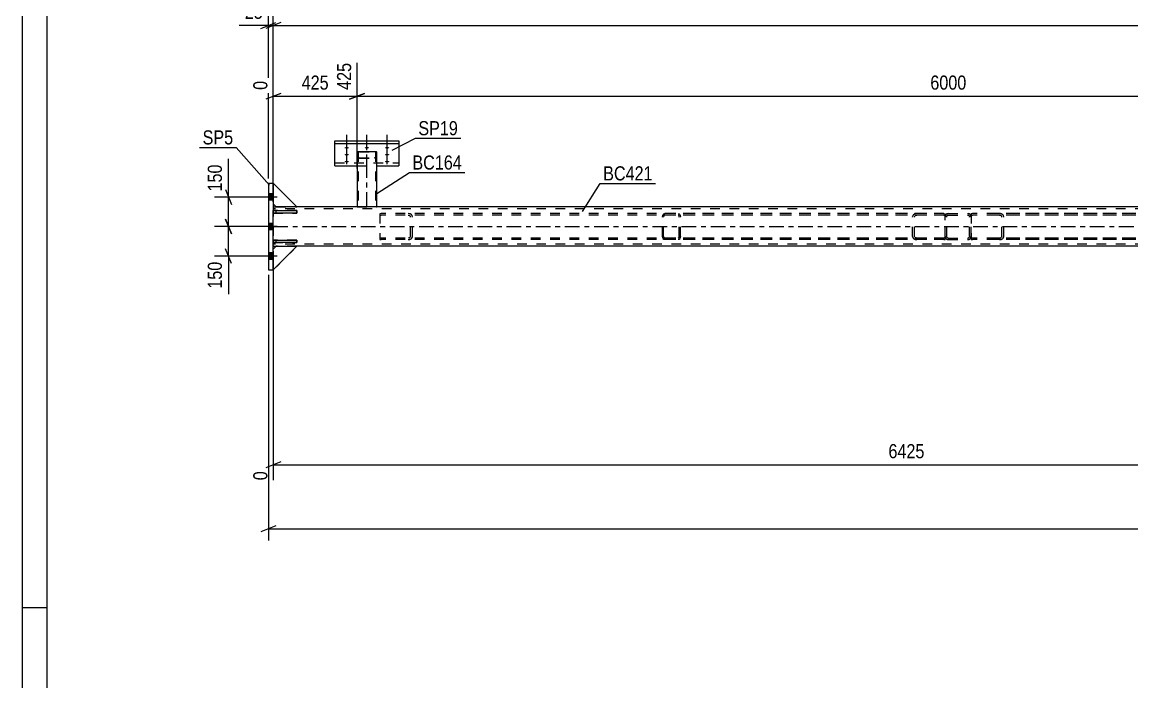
# Model space of a CAD drawing. Header units: millimetres. Extents: x -91 to 750, y -434 to 160.
# Drawn here: x -91 to 134.2, y -300.2 to -166.2 of the extents above; entities that cross this region are included whole.
import ezdxf

# ---------------------------------------------------------------- set-up
doc = ezdxf.new("R2010")
doc.units = ezdxf.units.MM
doc.linetypes.add('DXK_LINE_DOT2', pattern=[3.9198, 1.9599, -1.9599])
doc.linetypes.add('DXK_LINE_DOT3', pattern=[5.9187, 2.979, -0.9799, 0.9799, -0.9799])
doc.styles.add('Arial Narrow', font='ARIALN.TTF', dxfattribs={"height": 0.2})

# ---------------------------------------------------------------- blocks, each defined once
blk = doc.blocks.new('Unknown-761555327-1163')
at = {"color": 5, "linetype": 'Continuous'}
for p, q in [((-90.96, 159.88), (-90.96, -434.12)), ((-85.96, 154.88), (-85.96, -429.12)), ((-85.96, -285.12), (-90.96, -285.12))]:
    blk.add_line(p, q, dxfattribs=at)
blk = doc.blocks.new('Part-761555327-1535 - 1403')
at = {"color": 7, "linetype": 'DXK_LINE_DOT2'}
for p, q in [((-40, -212.32), (-39.4, -211.72)), ((-35.2, -211.72), (-40, -216.52)), ((-40, -216.52), (-40, -212.32)), ((-39.4, -211.72), (-35.2, -211.72))]:
    blk.add_line(p, q, dxfattribs=at)
blk = doc.blocks.new('Part-761555327-1538 - 1403')
at = {"color": 7, "linetype": 'DXK_LINE_DOT2'}
for p, q in [((-35.2, -203.72), (-40, -198.92)), ((-40, -198.92), (-40, -203.12)), ((-40, -203.12), (-39.4, -203.72)), ((-39.4, -203.72), (-35.2, -203.72))]:
    blk.add_line(p, q, dxfattribs=at)
blk = doc.blocks.new('Part-761555327-1507 - 1403')
at = {"color": 2, "linetype": 'Continuous'}
for p, q in [((-40, -203.72), (-39.4, -203.72)), ((587.64, -203.72), (-35.2, -203.72)), ((-40, -211.72), (-39.4, -211.72)), ((587.64, -211.72), (-35.2, -211.72))]:
    blk.add_line(p, q, dxfattribs=at)
at = {"color": 7, "linetype": 'DXK_LINE_DOT2'}
for p, q in [((-40, -203.72), (-40, -211.72)), ((587.64, -204.12), (-40, -204.12)), ((-35.2, -203.72), (-39.4, -203.72)), ((587.64, -211.32), (-40, -211.32)), ((-35.2, -211.72), (-39.4, -211.72))]:
    blk.add_line(p, q, dxfattribs=at)
at = {"color": 7, "linetype": 'DXK_LINE_DOT3'}
blk.add_line((-40, -207.72), (587.64, -207.72), dxfattribs=at)
blk = doc.blocks.new('Part-761555327-1617 - 1403')
at = {"color": 7, "linetype": 'DXK_LINE_DOT2'}
for p, q in [((-18.1, -205.08), (-18.36, -205.11)), ((-18.36, -205.11), (-18.36, -210.32)), ((-18.36, -205.46), (-18.27, -205.42)), ((-18.27, -205.42), (-18.1, -205.4)), ((92.63, -205.08), (-18.1, -205.08)), ((92.63, -205.4), (-18.1, -205.4)), ((-12.27, -205.12), (-12.61, -205.08)), ((-12.61, -205.4), (-12.44, -205.42)), ((-12.2, -205.59), (-12.17, -205.72)), ((-12.17, -209.72), (-12.17, -205.72)), ((-11.73, -205.72), (-11.8, -205.47)), ((-11.73, -209.72), (-11.73, -205.72)), ((-18.27, -210.01), (-18.36, -209.97)), ((-18.36, -210.32), (-18.1, -210.36)), ((-18.1, -210.04), (-18.27, -210.01)), ((92.63, -210.04), (-18.1, -210.04)), ((92.63, -210.36), (-18.1, -210.36)), ((-12.44, -210.01), (-12.61, -210.04)), ((-12.61, -210.36), (-12.27, -210.31)), ((-12.17, -209.72), (-12.2, -209.84)), ((-11.8, -209.96), (-11.73, -209.72))]:
    blk.add_line(p, q, dxfattribs=at)
for centre, radius, start, end in [((-12.54, -205.81), 0.401, 32.4105, 75.4453), ((-12.48, -205.9), 0.802, 32.4105, 75.4453), ((-12.54, -209.62), 0.401, 284.5547, 327.5896), ((-12.48, -209.53), 0.802, 284.5547, 327.5896)]:
    blk.add_arc(centre, radius, start, end, dxfattribs=at)
blk = doc.blocks.new('Part-761555327-1512 - 1403')
at = {"color": 7, "linetype": 'DXK_LINE_DOT2'}
for p, q in [((-35.2, -204.48), (-40, -204.48)), ((-40, -204.48), (-40, -204.96)), ((-39.4, -204.96), (-39.4, -204.48)), ((-35.2, -204.96), (-35.2, -204.48)), ((-40, -204.96), (-35.2, -204.96))]:
    blk.add_line(p, q, dxfattribs=at)
blk = doc.blocks.new('Part-761555327-1469 - 1403')
at = {"color": 2, "linetype": 'Continuous'}
for p, q in [((-27.5, -195.35), (-27.5, -190.3)), ((-27.5, -190.3), (-14.5, -190.3)), ((-14.5, -190.9), (-27.5, -190.9)), ((-14.5, -190.3), (-14.5, -195.35)), ((-27.5, -195.35), (-23, -195.35)), ((-19, -195.35), (-14.5, -195.35))]:
    blk.add_line(p, q, dxfattribs=at)
at = {"color": 7, "linetype": 'DXK_LINE_DOT2'}
for p, q in [((-27.5, -194.75), (-14.5, -194.75)), ((-23, -195.35), (-19, -195.35))]:
    blk.add_line(p, q, dxfattribs=at)
blk = doc.blocks.new('Part-761555327-1478 - 1403')
at = {"color": 2, "linetype": 'Continuous'}
for p, q in [((-35.2, -203.72), (-40, -198.92)), ((-40, -203.12), (-39.4, -203.72)), ((-35.2, -203.72), (-39.4, -203.72))]:
    blk.add_line(p, q, dxfattribs=at)
at = {"color": 7, "linetype": 'DXK_LINE_DOT2'}
blk.add_line((-40, -198.92), (-40, -203.12), dxfattribs=at)
blk = doc.blocks.new('Part-761555327-1481 - 1403')
at = {"color": 2, "linetype": 'Continuous'}
for p, q in [((-40, -212.32), (-39.4, -211.72)), ((-35.2, -211.72), (-40, -216.52)), ((-39.4, -211.72), (-35.2, -211.72))]:
    blk.add_line(p, q, dxfattribs=at)
at = {"color": 7, "linetype": 'DXK_LINE_DOT2'}
blk.add_line((-40, -216.52), (-40, -212.32), dxfattribs=at)
blk = doc.blocks.new('Part-761555327-1615 - 1403')
at = {"color": 7, "linetype": 'DXK_LINE_DOT2'}
for p, q in [((158.56, -205.08), (105.37, -205.08)), ((158.56, -205.4), (105.37, -205.4)), ((155.41, -205.47), (155.38, -205.72)), ((155.38, -209.72), (155.38, -205.72)), ((155.51, -205.26), (155.41, -205.47)), ((155.65, -205.12), (155.51, -205.26)), ((155.6, -205.72), (155.61, -205.59)), ((155.6, -209.72), (155.6, -205.72)), ((155.61, -205.59), (155.66, -205.49)), ((155.82, -205.08), (155.65, -205.12)), ((155.66, -205.49), (155.73, -205.42)), ((155.73, -205.42), (155.82, -205.4)), ((158.73, -205.12), (158.56, -205.08)), ((158.56, -205.4), (158.65, -205.42)), ((158.65, -205.42), (158.72, -205.49)), ((158.72, -205.49), (158.77, -205.59)), ((158.87, -205.26), (158.73, -205.12)), ((158.77, -205.59), (158.78, -205.72)), ((158.78, -209.72), (158.78, -205.72)), ((158.97, -205.47), (158.87, -205.26)), ((159, -205.72), (158.97, -205.47)), ((159, -209.72), (159, -205.72)), ((158.56, -210.04), (105.37, -210.04)), ((158.56, -210.36), (105.37, -210.36)), ((155.38, -209.72), (155.41, -209.96)), ((155.41, -209.96), (155.51, -210.17)), ((155.51, -210.17), (155.65, -210.31)), ((155.61, -209.84), (155.6, -209.72)), ((155.66, -209.94), (155.61, -209.84)), ((155.65, -210.31), (155.82, -210.36)), ((155.73, -210.01), (155.66, -209.94)), ((155.82, -210.04), (155.73, -210.01)), ((158.65, -210.01), (158.56, -210.04)), ((158.56, -210.36), (158.73, -210.31)), ((158.72, -209.94), (158.65, -210.01)), ((158.77, -209.84), (158.72, -209.94)), ((158.73, -210.31), (158.87, -210.17)), ((158.78, -209.72), (158.77, -209.84)), ((158.87, -210.17), (158.97, -209.96)), ((158.97, -209.96), (159, -209.72))]:
    blk.add_line(p, q, dxfattribs=at)
blk = doc.blocks.new('Part-761555327-1603 - 1403')
at = {"color": 2, "linetype": 'Continuous'}
for p, q in [((-23, -192.6), (-22.96, -192.54)), ((-23, -192.6), (-23, -203.72)), ((-22.96, -192.54), (-22.86, -192.49)), ((-22.86, -192.49), (-22.7, -192.45)), ((-22.7, -192.45), (-22.52, -192.44)), ((-22.52, -192.44), (-19.48, -192.44)), ((-19.48, -192.44), (-19.3, -192.45)), ((-19.3, -192.45), (-19.14, -192.49)), ((-19.14, -192.49), (-19.04, -192.54)), ((-19.04, -192.54), (-19, -192.6)), ((-19, -203.72), (-19, -192.6))]:
    blk.add_line(p, q, dxfattribs=at)
at = {"color": 7, "linetype": 'DXK_LINE_DOT2'}
for p, q in [((-22.96, -193.71), (-23, -193.64)), ((-22.74, -192.57), (-22.76, -192.6)), ((-22.76, -192.6), (-22.76, -203.72)), ((-22.76, -193.64), (-22.74, -193.68)), ((-22.69, -192.55), (-22.74, -192.57)), ((-22.61, -192.53), (-22.69, -192.55)), ((-22.52, -192.52), (-22.61, -192.53)), ((-22.52, -192.52), (-19.48, -192.52)), ((-19.39, -192.53), (-19.48, -192.52)), ((-19.31, -192.55), (-19.39, -192.53)), ((-19.26, -192.57), (-19.31, -192.55)), ((-19.24, -192.6), (-19.26, -192.57)), ((-19.26, -193.68), (-19.24, -193.64)), ((-19.24, -192.6), (-19.24, -203.72)), ((-19, -193.64), (-19.04, -193.71)), ((-22.86, -193.76), (-22.96, -193.71)), ((-22.7, -193.8), (-22.86, -193.76)), ((-22.74, -193.68), (-22.69, -193.7)), ((-22.52, -193.81), (-22.7, -193.8)), ((-22.69, -193.7), (-22.61, -193.72)), ((-22.61, -193.72), (-22.52, -193.73)), ((-22.52, -193.73), (-19.48, -193.73)), ((-22.52, -193.81), (-19.48, -193.81)), ((-19.48, -193.73), (-19.39, -193.72)), ((-19.3, -193.8), (-19.48, -193.81)), ((-19.39, -193.72), (-19.31, -193.7)), ((-19.31, -193.7), (-19.26, -193.68)), ((-19.14, -193.76), (-19.3, -193.8)), ((-19.04, -193.71), (-19.14, -193.76)), ((-23, -203.72), (-19, -203.72))]:
    blk.add_line(p, q, dxfattribs=at)
at = {"color": 7, "linetype": 'DXK_LINE_DOT3'}
blk.add_line((-21, -203.72), (-21, -193.12), dxfattribs=at)
blk = doc.blocks.new('Part-761555327-1539 - 1403')
at = {"color": 7, "linetype": 'DXK_LINE_DOT2'}
for p, q in [((-35.2, -203.72), (-40, -198.92)), ((-40, -198.92), (-40, -203.12)), ((-40, -203.12), (-39.4, -203.72)), ((-39.4, -203.72), (-35.2, -203.72))]:
    blk.add_line(p, q, dxfattribs=at)
blk = doc.blocks.new('Part-761555327-1536 - 1403')
at = {"color": 7, "linetype": 'DXK_LINE_DOT2'}
for p, q in [((-40, -212.32), (-39.4, -211.72)), ((-35.2, -211.72), (-40, -216.52)), ((-40, -216.52), (-40, -212.32)), ((-39.4, -211.72), (-35.2, -211.72))]:
    blk.add_line(p, q, dxfattribs=at)
blk = doc.blocks.new('Part-761555327-1509 - 1403')
at = {"color": 2, "linetype": 'Continuous'}
for p, q in [((-40, -210.48), (-35.2, -210.48)), ((-40, -210.96), (-40, -210.48)), ((-35.2, -210.96), (-40, -210.96)), ((-35.2, -210.48), (-35.2, -210.96))]:
    blk.add_line(p, q, dxfattribs=at)
at = {"color": 7, "linetype": 'DXK_LINE_DOT2'}
blk.add_line((-39.4, -210.96), (-39.4, -210.48), dxfattribs=at)
blk = doc.blocks.new('Part-761555327-1510 - 1403')
at = {"color": 2, "linetype": 'Continuous'}
for p, q in [((-40, -204.48), (-35.2, -204.48)), ((-40, -204.96), (-40, -204.48)), ((-35.2, -204.48), (-35.2, -204.96)), ((-35.2, -204.96), (-40, -204.96))]:
    blk.add_line(p, q, dxfattribs=at)
at = {"color": 7, "linetype": 'DXK_LINE_DOT2'}
blk.add_line((-39.4, -204.96), (-39.4, -204.48), dxfattribs=at)
blk = doc.blocks.new('Part-761555327-1511 - 1403')
at = {"color": 7, "linetype": 'DXK_LINE_DOT2'}
for p, q in [((-35.2, -210.48), (-40, -210.48)), ((-40, -210.48), (-40, -210.96)), ((-40, -210.96), (-35.2, -210.96)), ((-39.4, -210.96), (-39.4, -210.48)), ((-35.2, -210.96), (-35.2, -210.48))]:
    blk.add_line(p, q, dxfattribs=at)
blk = doc.blocks.new('Part-761555327-1560 - 1403')
at = {"color": 2, "linetype": 'Continuous'}
for p, q in [((-41, -198.92), (-41, -216.52)), ((-41, -198.92), (-40, -198.92)), ((-40, -198.92), (-40, -204.48)), ((-40, -210.48), (-40, -204.96)), ((-40, -216.52), (-40, -210.96)), ((-41, -216.52), (-40, -216.52))]:
    blk.add_line(p, q, dxfattribs=at)
at = {"color": 7, "linetype": 'DXK_LINE_DOT2'}
for p, q in [((-40, -204.48), (-40, -204.96)), ((-40, -210.96), (-40, -210.48))]:
    blk.add_line(p, q, dxfattribs=at)
blk = doc.blocks.new('Part-761555327-1517 - 1403')
at = {"color": 7, "linetype": 'DXK_LINE_DOT2'}
for p, q in [((39, -205.72), (39.03, -205.47)), ((39, -209.72), (39, -205.72)), ((39.03, -205.47), (39.13, -205.26)), ((39.13, -205.26), (39.27, -205.12)), ((39.24, -205.59), (39.22, -205.72)), ((39.22, -209.72), (39.22, -205.72)), ((39.29, -205.49), (39.24, -205.59)), ((39.27, -205.12), (39.44, -205.08)), ((39.36, -205.42), (39.29, -205.49)), ((39.44, -205.4), (39.36, -205.42)), ((96.1, -205.08), (39.44, -205.08)), ((96.1, -205.4), (39.44, -205.4)), ((42.19, -205.08), (42.35, -205.12)), ((42.27, -205.42), (42.19, -205.4)), ((42.34, -205.49), (42.27, -205.42)), ((42.39, -205.59), (42.34, -205.49)), ((42.35, -205.12), (42.5, -205.26)), ((42.41, -205.72), (42.39, -205.59)), ((42.41, -209.72), (42.41, -205.72)), ((42.5, -205.26), (42.59, -205.47)), ((42.59, -205.47), (42.63, -205.72)), ((42.63, -209.72), (42.63, -205.72)), ((89.8, -205.47), (89.73, -205.72)), ((89.73, -209.72), (89.73, -205.72)), ((90.17, -205.72), (90.21, -205.59)), ((90.17, -209.72), (90.17, -205.72)), ((90.61, -205.08), (90.28, -205.12)), ((90.45, -205.42), (90.61, -205.4)), ((96.1, -205.08), (96.36, -205.11)), ((96.1, -205.4), (96.27, -205.42)), ((96.27, -205.42), (96.36, -205.46)), ((96.36, -210.32), (96.36, -205.11)), ((39.03, -209.96), (39, -209.72)), ((39.13, -210.17), (39.03, -209.96)), ((39.27, -210.31), (39.13, -210.17)), ((39.22, -209.72), (39.24, -209.84)), ((39.24, -209.84), (39.29, -209.94)), ((39.44, -210.36), (39.27, -210.31)), ((39.29, -209.94), (39.36, -210.01)), ((39.36, -210.01), (39.44, -210.04)), ((96.1, -210.04), (39.44, -210.04)), ((96.1, -210.36), (39.44, -210.36)), ((42.19, -210.04), (42.27, -210.01)), ((42.35, -210.31), (42.19, -210.36)), ((42.27, -210.01), (42.34, -209.94)), ((42.34, -209.94), (42.39, -209.84)), ((42.5, -210.17), (42.35, -210.31)), ((42.39, -209.84), (42.41, -209.72)), ((42.59, -209.96), (42.5, -210.17)), ((42.63, -209.72), (42.59, -209.96)), ((89.73, -209.72), (89.8, -209.96)), ((90.21, -209.84), (90.17, -209.72)), ((90.28, -210.31), (90.61, -210.36)), ((90.61, -210.04), (90.45, -210.01)), ((96.27, -210.01), (96.1, -210.04)), ((96.1, -210.36), (96.36, -210.32)), ((96.36, -209.97), (96.27, -210.01))]:
    blk.add_line(p, q, dxfattribs=at)
for centre, radius, start, end in [((90.48, -205.9), 0.802, 104.5547, 147.5896), ((90.55, -205.81), 0.401, 104.5547, 147.5896), ((90.48, -209.53), 0.802, 212.4104, 255.4453), ((90.55, -209.62), 0.401, 212.4104, 255.4453)]:
    blk.add_arc(centre, radius, start, end, dxfattribs=at)
blk = doc.blocks.new('Bolt-761555327-1527 - 1403')
at = {"linetype": 'Continuous'}
for points in [[(-25.1, -191.57), (-25.01, -191.57), (-24.92, -191.58), (-24.84, -191.6), (-24.77, -191.62), (-24.72, -191.65), (-24.68, -191.67), (-24.66, -191.71), (-24.66, -191.74), (-24.68, -191.77), (-24.72, -191.8), (-24.77, -191.82), (-24.84, -191.84), (-24.92, -191.86), (-25.01, -191.87), (-25.1, -191.87), (-25.19, -191.87), (-25.28, -191.86), (-25.36, -191.84), (-25.43, -191.82), (-25.48, -191.8), (-25.52, -191.77), (-25.54, -191.74), (-25.54, -191.71), (-25.52, -191.67), (-25.48, -191.65), (-25.43, -191.62), (-25.36, -191.6), (-25.28, -191.58), (-25.19, -191.57)], [(-25.1, -192.97), (-25.01, -192.98), (-24.92, -192.99), (-24.84, -193), (-24.77, -193.02), (-24.72, -193.05), (-24.68, -193.08), (-24.66, -193.11), (-24.66, -193.14), (-24.68, -193.17), (-24.72, -193.2), (-24.77, -193.22), (-24.84, -193.25), (-24.92, -193.26), (-25.01, -193.27), (-25.1, -193.27), (-25.19, -193.27), (-25.28, -193.26), (-25.36, -193.25), (-25.43, -193.22), (-25.48, -193.2), (-25.52, -193.17), (-25.54, -193.14), (-25.54, -193.11), (-25.52, -193.08), (-25.48, -193.05), (-25.43, -193.02), (-25.36, -193), (-25.28, -192.99), (-25.19, -192.98)], [(-21, -191.57), (-20.91, -191.57), (-20.82, -191.58), (-20.74, -191.6), (-20.67, -191.62), (-20.62, -191.65), (-20.58, -191.67), (-20.56, -191.71), (-20.56, -191.74), (-20.58, -191.77), (-20.62, -191.8), (-20.67, -191.82), (-20.74, -191.84), (-20.82, -191.86), (-20.91, -191.87), (-21, -191.87), (-21.09, -191.87), (-21.18, -191.86), (-21.26, -191.84), (-21.33, -191.82), (-21.38, -191.8), (-21.42, -191.77), (-21.44, -191.74), (-21.44, -191.71), (-21.42, -191.67), (-21.38, -191.65), (-21.33, -191.62), (-21.26, -191.6), (-21.18, -191.58), (-21.09, -191.57)], [(-16.9, -191.57), (-16.81, -191.57), (-16.72, -191.58), (-16.64, -191.6), (-16.57, -191.62), (-16.52, -191.65), (-16.48, -191.67), (-16.46, -191.71), (-16.46, -191.74), (-16.48, -191.77), (-16.52, -191.8), (-16.57, -191.82), (-16.64, -191.84), (-16.72, -191.86), (-16.81, -191.87), (-16.9, -191.87), (-16.99, -191.87), (-17.08, -191.86), (-17.16, -191.84), (-17.23, -191.82), (-17.28, -191.8), (-17.32, -191.77), (-17.34, -191.74), (-17.34, -191.71), (-17.32, -191.67), (-17.28, -191.65), (-17.23, -191.62), (-17.16, -191.6), (-17.08, -191.58), (-16.99, -191.57)], [(-16.9, -192.97), (-16.81, -192.98), (-16.72, -192.99), (-16.64, -193), (-16.57, -193.02), (-16.52, -193.05), (-16.48, -193.08), (-16.46, -193.11), (-16.46, -193.14), (-16.48, -193.17), (-16.52, -193.2), (-16.57, -193.22), (-16.64, -193.25), (-16.72, -193.26), (-16.81, -193.27), (-16.9, -193.27), (-16.99, -193.27), (-17.08, -193.26), (-17.16, -193.25), (-17.23, -193.22), (-17.28, -193.2), (-17.32, -193.17), (-17.34, -193.14), (-17.34, -193.11), (-17.32, -193.08), (-17.28, -193.05), (-17.23, -193.02), (-17.16, -193), (-17.08, -192.99), (-16.99, -192.98)], [(-25.1, -194.38), (-25.01, -194.38), (-24.92, -194.39), (-24.84, -194.4), (-24.77, -194.43), (-24.72, -194.45), (-24.68, -194.48), (-24.66, -194.51), (-24.66, -194.54), (-24.68, -194.57), (-24.72, -194.6), (-24.77, -194.63), (-24.84, -194.65), (-24.92, -194.66), (-25.01, -194.67), (-25.1, -194.68), (-25.19, -194.67), (-25.28, -194.66), (-25.36, -194.65), (-25.43, -194.63), (-25.48, -194.6), (-25.52, -194.57), (-25.54, -194.54), (-25.54, -194.51), (-25.52, -194.48), (-25.48, -194.45), (-25.43, -194.43), (-25.36, -194.4), (-25.28, -194.39), (-25.19, -194.38)], [(-16.9, -194.38), (-16.81, -194.38), (-16.72, -194.39), (-16.64, -194.4), (-16.57, -194.43), (-16.52, -194.45), (-16.48, -194.48), (-16.46, -194.51), (-16.46, -194.54), (-16.48, -194.57), (-16.52, -194.6), (-16.57, -194.63), (-16.64, -194.65), (-16.72, -194.66), (-16.81, -194.67), (-16.9, -194.68), (-16.99, -194.67), (-17.08, -194.66), (-17.16, -194.65), (-17.23, -194.63), (-17.28, -194.6), (-17.32, -194.57), (-17.34, -194.54), (-17.34, -194.51), (-17.32, -194.48), (-17.28, -194.45), (-17.23, -194.43), (-17.16, -194.4), (-17.08, -194.39), (-16.99, -194.38)]]:
    blk.add_hatch(color=1, dxfattribs=at).paths.add_polyline_path(points)
at = {"color": 1, "linetype": 'Continuous'}
for p, q in [((-25.1, -192.21), (-25.1, -189.09)), ((-21, -192.21), (-21, -189.09)), ((-16.9, -192.21), (-16.9, -189.09)), ((-25.1, -193.61), (-25.1, -190.49)), ((-16.9, -193.61), (-16.9, -190.49)), ((-25.1, -195.01), (-25.1, -191.89)), ((-16.9, -195.01), (-16.9, -191.89))]:
    blk.add_line(p, q, dxfattribs=at)
at = {"color": 1, "linetype": 'DXK_LINE_DOT2'}
blk.add_line((-21, -195.01), (-21, -191.89), dxfattribs=at)
blk = doc.blocks.new('Bolt-761555327-1530 - 1403')
at = {"linetype": 'Continuous'}
for points in [[(-40, -202.38), (-40, -201.06), (-41, -201.06), (-41, -202.38)], [(-40, -202.38), (-40, -201.06), (-41, -201.06), (-41, -202.38)], [(-40, -202.38), (-40, -201.06), (-41, -201.06), (-41, -202.38)], [(-40, -202.38), (-40, -201.06), (-41, -201.06), (-41, -202.38)], [(-40, -208.38), (-40, -207.06), (-41, -207.06), (-41, -208.38)], [(-40, -208.38), (-40, -207.06), (-41, -207.06), (-41, -208.38)], [(-40, -214.38), (-40, -213.06), (-41, -213.06), (-41, -214.38)], [(-40, -214.38), (-40, -213.06), (-41, -213.06), (-41, -214.38)], [(-40, -214.38), (-40, -213.06), (-41, -213.06), (-41, -214.38)], [(-40, -214.38), (-40, -213.06), (-41, -213.06), (-41, -214.38)]]:
    blk.add_hatch(color=1, dxfattribs=at).paths.add_polyline_path(points)
at = {"color": 1, "linetype": 'Continuous'}
for p, q in [((-39.24, -201.72), (-44, -201.72)), ((-39.24, -201.72), (-44, -201.72)), ((-39.24, -201.72), (-44, -201.72)), ((-39.24, -201.72), (-44, -201.72)), ((-40, -201.06), (-41, -201.06)), ((-40, -201.06), (-41, -201.06)), ((-40, -201.06), (-41, -201.06)), ((-40, -201.06), (-41, -201.06)), ((-40, -202.38), (-41, -202.38)), ((-40, -202.38), (-41, -202.38)), ((-40, -202.38), (-41, -202.38)), ((-40, -202.38), (-41, -202.38)), ((-40, -207.06), (-41, -207.06)), ((-40, -207.06), (-41, -207.06)), ((-39.24, -207.72), (-44, -207.72)), ((-39.24, -207.72), (-44, -207.72)), ((-40, -208.38), (-41, -208.38)), ((-40, -208.38), (-41, -208.38)), ((-39.24, -213.72), (-44, -213.72)), ((-39.24, -213.72), (-44, -213.72)), ((-39.24, -213.72), (-44, -213.72)), ((-39.24, -213.72), (-44, -213.72)), ((-40, -213.06), (-41, -213.06)), ((-40, -213.06), (-41, -213.06)), ((-40, -213.06), (-41, -213.06)), ((-40, -213.06), (-41, -213.06)), ((-40, -214.38), (-41, -214.38)), ((-40, -214.38), (-41, -214.38)), ((-40, -214.38), (-41, -214.38)), ((-40, -214.38), (-41, -214.38))]:
    blk.add_line(p, q, dxfattribs=at)
blk = doc.blocks.new('Part-761555327-1608 - 1403')
at = {"color": 7, "linetype": 'DXK_LINE_DOT2'}
for p, q in [((96.41, -205.47), (96.36, -205.72)), ((96.36, -209.72), (96.36, -205.72)), ((96.68, -205.72), (96.71, -205.59)), ((96.68, -209.72), (96.68, -205.72)), ((97, -205.08), (96.76, -205.12)), ((96.88, -205.42), (97, -205.4)), ((97, -205.08), (101, -205.08)), ((97, -205.4), (101, -205.4)), ((101.25, -205.12), (101, -205.08)), ((101, -205.4), (101.12, -205.42)), ((101.3, -205.59), (101.32, -205.72)), ((101.32, -209.72), (101.32, -205.72)), ((101.64, -205.72), (101.59, -205.47)), ((101.64, -209.72), (101.64, -205.72)), ((96.36, -209.72), (96.41, -209.96)), ((96.71, -209.84), (96.68, -209.72)), ((96.76, -210.31), (97, -210.36)), ((97, -210.04), (96.88, -210.01)), ((97, -210.04), (101, -210.04)), ((97, -210.36), (101, -210.36)), ((101.12, -210.01), (101, -210.04)), ((101, -210.36), (101.25, -210.31)), ((101.32, -209.72), (101.3, -209.84)), ((101.59, -209.96), (101.64, -209.72))]:
    blk.add_line(p, q, dxfattribs=at)
for centre, radius, start, end in [((97, -205.72), 0.64, 112.5, 157.5), ((97, -205.72), 0.32, 112.5, 157.5), ((101, -205.72), 0.32, 22.5, 67.5), ((101, -205.72), 0.64, 22.5, 67.5), ((97, -209.72), 0.64, 202.5, 247.5), ((97, -209.72), 0.32, 202.5, 247.5), ((101, -209.72), 0.32, 292.5, 337.5), ((101, -209.72), 0.64, 292.5, 337.5)]:
    blk.add_arc(centre, radius, start, end, dxfattribs=at)
blk = doc.blocks.new('Part-761555327-1616 - 1403')
at = {"color": 7, "linetype": 'DXK_LINE_DOT2'}
for p, q in [((101.9, -205.08), (101.64, -205.11)), ((101.64, -205.11), (101.64, -210.32)), ((101.64, -205.46), (101.73, -205.42)), ((101.73, -205.42), (101.9, -205.4)), ((212.63, -205.08), (101.9, -205.08)), ((212.63, -205.4), (101.9, -205.4)), ((107.73, -205.12), (107.39, -205.08)), ((107.39, -205.4), (107.56, -205.42)), ((107.8, -205.59), (107.83, -205.72)), ((107.83, -209.72), (107.83, -205.72)), ((108.27, -205.72), (108.2, -205.47)), ((108.27, -209.72), (108.27, -205.72)), ((101.73, -210.01), (101.64, -209.97)), ((101.64, -210.32), (101.9, -210.36)), ((101.9, -210.04), (101.73, -210.01)), ((212.63, -210.04), (101.9, -210.04)), ((212.63, -210.36), (101.9, -210.36)), ((107.56, -210.01), (107.39, -210.04)), ((107.39, -210.36), (107.73, -210.31)), ((107.83, -209.72), (107.8, -209.84)), ((108.2, -209.96), (108.27, -209.72))]:
    blk.add_line(p, q, dxfattribs=at)
for centre, radius, start, end in [((107.46, -205.81), 0.401, 32.4105, 75.4453), ((107.52, -205.9), 0.802, 32.4105, 75.4453), ((107.46, -209.62), 0.401, 284.5547, 327.5895), ((107.52, -209.53), 0.802, 284.5547, 327.5895)]:
    blk.add_arc(centre, radius, start, end, dxfattribs=at)
blk = doc.blocks.new('StraightDimension-761555327-1656 - 1403')
at = {"color": 7, "linetype": 'Continuous'}
for p, q in [((-49.68, -206.22), (-48.48, -209.22)), ((-43.7, -207.72), (-51.93, -207.72)), ((-49.08, -213.72), (-49.08, -207.72)), ((-43.7, -213.72), (-51.93, -213.72)), ((-48.48, -215.22), (-49.68, -212.22))]:
    blk.add_line(p, q, dxfattribs=at)
at = {"color": 0}
blk.add_wipeout([(-49.83, -214.24), (-54.03, -214.24), (-54.03, -220.93), (-49.83, -220.93)], dxfattribs=at)
at = {"color": 7, "linetype": 'Continuous'}
blk.add_line((-49.08, -213.72), (-49.08, -221.45), dxfattribs=at)
blk.add_line((-49.08, -213.72), (-49.08, -221.45), dxfattribs=at)
at = {"color": 3, "style": 'Arial Narrow'}
blk.add_text('150', height=2.863, rotation=90.0002, dxfattribs=at).set_placement((-50.43, -220.33))
blk = doc.blocks.new('StraightDimension-761555327-1666 - 1403')
at = {"color": 7, "linetype": 'Continuous'}
for p, q in [((-49.68, -200.22), (-48.48, -203.22)), ((-43.7, -201.72), (-51.93, -201.72)), ((-49.08, -207.72), (-49.08, -201.72)), ((-48.48, -209.22), (-49.68, -206.22)), ((-43.7, -207.72), (-51.93, -207.72))]:
    blk.add_line(p, q, dxfattribs=at)
at = {"color": 0}
blk.add_wipeout([(-49.83, -194.51), (-54.03, -194.51), (-54.03, -201.19), (-49.83, -201.19)], dxfattribs=at)
at = {"color": 7, "linetype": 'Continuous'}
blk.add_line((-49.08, -201.72), (-49.08, -193.98), dxfattribs=at)
blk.add_line((-49.08, -201.72), (-49.08, -193.98), dxfattribs=at)
at = {"color": 3, "style": 'Arial Narrow'}
blk.add_text('150', height=2.863, rotation=90.0002, dxfattribs=at).set_placement((-50.43, -200.59))
blk = doc.blocks.new('StraightDimension-761555327-1677 - 1403')
at = {"color": 7, "linetype": 'Continuous'}
for p, q in [((-40, -212.72), (-40, -259.23)), ((-38.5, -255.51), (-41.5, -256.71)), ((-40, -256.11), (217.01, -256.11))]:
    blk.add_line(p, q, dxfattribs=at)
at = {"color": 0}
blk.add_wipeout([(92.76, -255.36), (92.76, -251.16), (84.25, -251.16), (84.25, -255.36)], dxfattribs=at)
at = {"color": 0, "linetype": 'Continuous'}
blk.add_wipeout([(-40.6, -256.81), (-44.8, -256.81), (-44.8, -259.83), (-40.6, -259.83)], dxfattribs=at)
at = {"color": 3, "style": 'Arial Narrow'}
blk.add_text('6425', height=2.863, dxfattribs=at).set_placement((84.85, -254.76))
at = {"color": 3, "linetype": 'Continuous', "style": 'Arial Narrow'}
blk.add_text('0', height=2.86, rotation=90.0002, dxfattribs=at).set_placement((-41.2, -259.23))
blk = doc.blocks.new('StraightDimension-761555327-1735 - 1403')
at = {"color": 7, "linetype": 'Continuous'}
for p, q in [((-41, -197.92), (-41, -164.03)), ((-40, -197.92), (-40, -164.03)), ((-42.5, -167.48), (-39.5, -166.28)), ((-38.5, -166.28), (-41.5, -167.48)), ((-41, -166.88), (-40, -166.88))]:
    blk.add_line(p, q, dxfattribs=at)
at = {"color": 0}
blk.add_wipeout([(-41.52, -166.13), (-41.52, -161.93), (-46.38, -161.93), (-46.38, -166.13)], dxfattribs=at)
at = {"color": 7, "linetype": 'Continuous'}
blk.add_line((-41, -166.88), (-46.91, -166.88), dxfattribs=at)
blk.add_line((-41, -166.88), (-46.91, -166.88), dxfattribs=at)
at = {"color": 3, "style": 'Arial Narrow'}
blk.add_text('25', height=2.863, dxfattribs=at).set_placement((-45.78, -165.53))
blk = doc.blocks.new('StraightDimension-761555327-1752 - 1403')
at = {"color": 7, "linetype": 'Continuous'}
for p, q in [((-40, -197.92), (-40, -164.03)), ((-38.5, -166.28), (-41.5, -167.48)), ((-40, -166.88), (598.54, -166.88))]:
    blk.add_line(p, q, dxfattribs=at)
blk = doc.blocks.new('StraightDimension-761555327-1794 - 1403')
at = {"color": 7, "linetype": 'Continuous'}
for p, q in [((-41, -217.52), (-41, -271.49)), ((-39.5, -268.49), (-42.5, -269.69)), ((-41, -269.09), (599.54, -269.09))]:
    blk.add_line(p, q, dxfattribs=at)
blk = doc.blocks.new('StraightDimension-761555327-1806 - 1403')
at = {"color": 7, "linetype": 'Continuous'}
for p, q in [((-23, -195.89), (-23, -174.47)), ((-40, -202.72), (-40, -178.13)), ((-38.5, -180.66), (-41.5, -181.86)), ((-40, -181.26), (-23, -181.26)), ((-24.5, -181.86), (-21.5, -180.66))]:
    blk.add_line(p, q, dxfattribs=at)
at = {"color": 0, "linetype": 'Continuous'}
blk.add_wipeout([(-40.6, -177.53), (-44.8, -177.53), (-44.8, -180.56), (-40.6, -180.56)], dxfattribs=at)
at = {"color": 0}
blk.add_wipeout([(-28.16, -180.51), (-28.16, -176.31), (-34.84, -176.31), (-34.84, -180.51)], dxfattribs=at)
at = {"color": 3, "linetype": 'Continuous', "style": 'Arial Narrow'}
blk.add_text('0', height=2.86, rotation=90.0002, dxfattribs=at).set_placement((-41.2, -179.96))
at = {"color": 0, "linetype": 'Continuous'}
blk.add_wipeout([(-23.6, -173.87), (-27.8, -173.87), (-27.8, -180.56), (-23.6, -180.56)], dxfattribs=at)
at = {"color": 3, "linetype": 'Continuous', "style": 'Arial Narrow'}
blk.add_text('425', height=2.863, rotation=90.0002, dxfattribs=at).set_placement((-24.2, -179.96))
at = {"color": 3, "style": 'Arial Narrow'}
blk.add_text('425', height=2.863, dxfattribs=at).set_placement((-34.24, -179.91))
blk = doc.blocks.new('StraightDimension-761555327-1816 - 1403')
at = {"color": 7, "linetype": 'Continuous'}
for p, q in [((-23, -195.89), (-23, -174.47)), ((-21.5, -180.66), (-24.5, -181.86)), ((-23, -181.26), (217.01, -181.26))]:
    blk.add_line(p, q, dxfattribs=at)
at = {"color": 0}
blk.add_wipeout([(101.26, -180.51), (101.26, -176.31), (92.75, -176.31), (92.75, -180.51)], dxfattribs=at)
at = {"color": 3, "style": 'Arial Narrow'}
blk.add_text('6000', height=2.863, dxfattribs=at).set_placement((93.35, -179.91))
blk = doc.blocks.new('Mark-761555327-1465 - 1403')
at = {"color": 0}
blk.add_wipeout([(-2.52, -189.17), (-2.52, -186.17), (-10.56, -186.17), (-10.56, -189.17)], dxfattribs=at)
blk.add_wipeout([(-2.52, -189.17), (-2.52, -186.17), (-10.56, -186.17), (-10.56, -189.17)], dxfattribs=at)
at = {"color": 30, "linetype": 'Continuous'}
for p, q in [((-15.86, -192.18), (-11.16, -189.77)), ((-11.16, -189.77), (-1.92, -189.77))]:
    blk.add_line(p, q, dxfattribs=at)
at = {"color": 3, "style": 'Arial Narrow'}
blk.add_text('SP19', height=2.863, dxfattribs=at).set_placement((-10.56, -189.17))
blk = doc.blocks.new('Mark-761555327-1503 - 1403')
at = {"color": 0}
blk.add_wipeout([(37, -198.34), (37, -195.34), (26.95, -195.34), (26.95, -198.34)], dxfattribs=at)
blk.add_wipeout([(37, -198.34), (37, -195.34), (26.95, -195.34), (26.95, -198.34)], dxfattribs=at)
at = {"color": 30, "linetype": 'Continuous'}
for p, q in [((22.79, -204.68), (26.35, -198.94)), ((26.35, -198.94), (37.6, -198.94))]:
    blk.add_line(p, q, dxfattribs=at)
at = {"color": 3, "style": 'Arial Narrow'}
blk.add_text('BC421', height=2.863, dxfattribs=at).set_placement((26.95, -198.34))
blk = doc.blocks.new('Mark-761555327-1556 - 1403')
at = {"color": 0}
blk.add_wipeout([(-48.14, -191.04), (-48.14, -188.04), (-54.35, -188.04), (-54.35, -191.04)], dxfattribs=at)
blk.add_wipeout([(-48.14, -191.04), (-48.14, -188.04), (-54.35, -188.04), (-54.35, -191.04)], dxfattribs=at)
at = {"color": 30, "linetype": 'Continuous'}
for p in [(-54.95, -191.64), (-40.79, -199.34)]:
    blk.add_line(p, (-47.54, -191.64), dxfattribs=at)
at = {"color": 3, "style": 'Arial Narrow'}
blk.add_text('SP5', height=2.863, dxfattribs=at).set_placement((-54.35, -191.04))
blk = doc.blocks.new('Mark-761555327-1599 - 1403')
at = {"color": 0}
blk.add_wipeout([(-1.72, -196.14), (-1.72, -193.14), (-11.77, -193.14), (-11.77, -196.14)], dxfattribs=at)
blk.add_wipeout([(-1.72, -196.14), (-1.72, -193.14), (-11.77, -193.14), (-11.77, -196.14)], dxfattribs=at)
at = {"color": 30, "linetype": 'Continuous'}
for p, q in [((-19, -200.97), (-12.37, -196.74)), ((-12.37, -196.74), (-1.12, -196.74))]:
    blk.add_line(p, q, dxfattribs=at)
at = {"color": 3, "style": 'Arial Narrow'}
blk.add_text('BC164', height=2.863, dxfattribs=at).set_placement((-11.77, -196.14))

msp = doc.modelspace()

# ---------------------------------------------------------------- block references
for name in ['Unknown-761555327-1163', 'Bolt-761555327-1527 - 1403', 'Part-761555327-1469 - 1403', 'Part-761555327-1603 - 1403', 'Part-761555327-1560 - 1403', 'Part-761555327-1538 - 1403', 'Part-761555327-1478 - 1403', 'Part-761555327-1539 - 1403', 'Bolt-761555327-1530 - 1403', 'Part-761555327-1507 - 1403', 'Part-761555327-1512 - 1403', 'Part-761555327-1510 - 1403', 'Part-761555327-1617 - 1403', 'Part-761555327-1517 - 1403', 'Part-761555327-1608 - 1403', 'Part-761555327-1616 - 1403', 'Part-761555327-1615 - 1403', 'Part-761555327-1509 - 1403', 'Part-761555327-1511 - 1403', 'Part-761555327-1535 - 1403', 'Part-761555327-1481 - 1403', 'Part-761555327-1536 - 1403']:
    msp.add_blockref(name, (0, 0))

# ---------------------------------------------------------------- next in the draw order: block references
msp.add_blockref('StraightDimension-761555327-1656 - 1403', (0, 0))

# ---------------------------------------------------------------- next in the draw order: block references
for name in ['StraightDimension-761555327-1666 - 1403', 'StraightDimension-761555327-1677 - 1403']:
    msp.add_blockref(name, (0, 0))

# ---------------------------------------------------------------- next in the draw order: block references
for name in ['StraightDimension-761555327-1735 - 1403', 'StraightDimension-761555327-1794 - 1403']:
    msp.add_blockref(name, (0, 0))

# ---------------------------------------------------------------- next in the draw order: block references
msp.add_blockref('StraightDimension-761555327-1752 - 1403', (0, 0))

# ---------------------------------------------------------------- next in the draw order: block references
msp.add_blockref('StraightDimension-761555327-1806 - 1403', (0, 0))

# ---------------------------------------------------------------- next in the draw order: block references
for name in ['StraightDimension-761555327-1816 - 1403', 'Mark-761555327-1556 - 1403']:
    msp.add_blockref(name, (0, 0))

# ---------------------------------------------------------------- next in the draw order: block references
for name in ['Mark-761555327-1465 - 1403', 'Mark-761555327-1503 - 1403']:
    msp.add_blockref(name, (0, 0))

# ---------------------------------------------------------------- next in the draw order: block references
msp.add_blockref('Mark-761555327-1599 - 1403', (0, 0))

doc.saveas('drawing.dxf')
